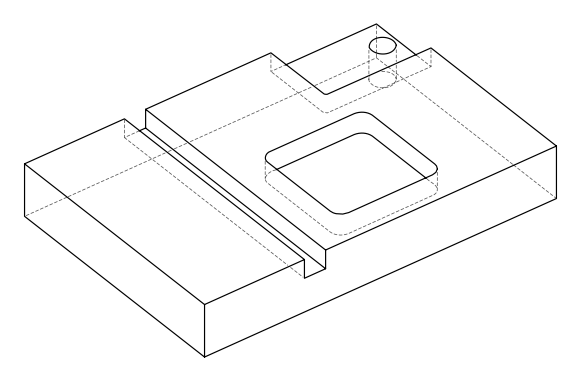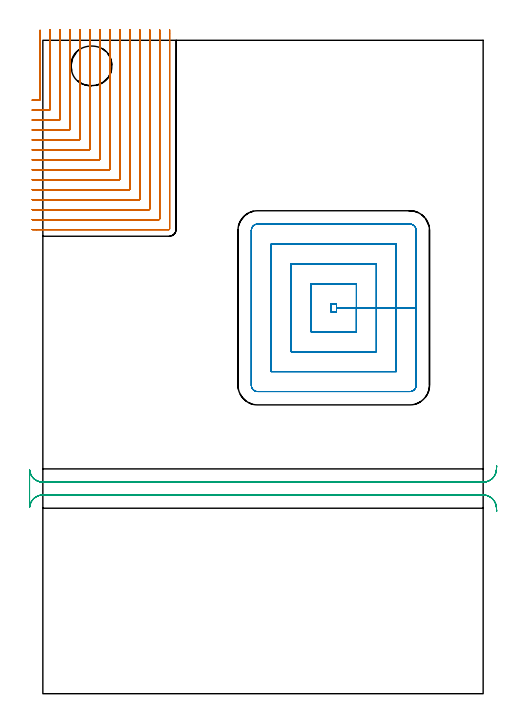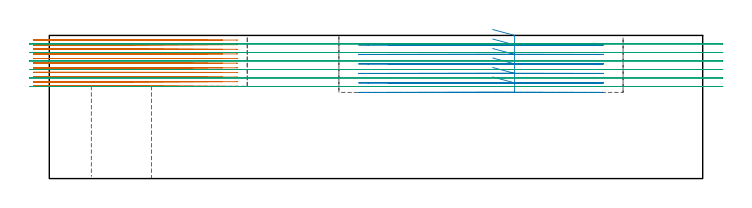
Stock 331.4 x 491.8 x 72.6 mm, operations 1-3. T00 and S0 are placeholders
(PLAN: 4 operations, 1 tool changes, 83.6 min)
(1 MILL_CORNER_NOTCH_RECTANGULAR | CORNER_NOTCH_RECTANGULAR | NXT0201_010 | Follow Part, ap 2.5, ae 75% | 52.49 min | 381870 mm3)
(2 MILL_RECTANGULAR_POCKET | POCKET_RECTANGULAR_STRAIGHT | UGT0201_136 | Follow Part, ap 5, ae 75% | 17.38 min | 603085 mm3)
(3 MILL_RECTANGULAR_SLOT | SLOT_RECTANGULAR | UGT0201_136 | Follow Part, ap 5, ae 75% | 9.17 min | 254035 mm3)
(4 MILL_THROUGH_HOLE_FROM_SOLID_MATERIAL | STEP1HOLE | UGT0201_136 | Circular | 4.58 min | 34210 mm3)
(TOOL NXT0201_010 | ENDMILL 10mm [2P460-1000-NA 1630] | D10 FL30 Z6)
(TOOL UGT0201_136 | Carbide End Mill 20.0 | D20 FL30 Z4)
(OP 1 MILL_CORNER_NOTCH_RECTANGULAR)
G17 G21 G94 G90
T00 M6
G54
G17 G0 G90 X-8. Y446.8 S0 M3
G43 Z82.6 H1
Z70.254
G94 G1 X-5. F250.
X-2.593 F500.
G3 X-2.1 Y447.293 R0.5
G1 Y496.338
Y499.338 F250.
G0 Z82.6
X-8. Y439.3
Z70.254
G1 X-5.
X4.907 F500.
G3 X5.4 Y439.793 R0.5
G1 Y496.8
Y499.8 F250.
G0 Z82.6
X-8. Y431.8
Z70.254
G1 X-5.
X12.406 F500.
G3 X12.9 Y432.294 R0.5
G1 Y496.8
Y499.8 F250.
G0 Z82.6
X-8. Y424.3
Z70.254
G1 X-5.
X19.906 F500.
G3 X20.4 Y424.794 R0.5
G1 Y496.8
Y499.8 F250.
G0 Z82.6
X-8. Y416.8
Z70.254
G1 X-5.
X27.406 F500.
G3 X27.9 Y417.294 R0.5
G1 Y496.8
Y499.8 F250.
G0 Z82.6
X-8. Y409.3
Z70.254
G1 X-5.
X34.906 F500.
G3 X35.4 Y409.795 R0.5
G1 Y496.8
Y499.8 F250.
G0 Z82.6
X-8. Y401.8
Z70.254
G1 X-5.
X42.405 F500.
G3 X42.9 Y402.295 R0.5
G1 Y496.8
Y499.8 F250.
G0 Z82.6
X-8. Y394.3
Z70.254
G1 X-5.
X49.905 F500.
G3 X50.4 Y394.795 R0.5
G1 Y496.8
Y499.8 F250.
G0 Z82.6
X-8. Y386.8
Z70.254
G1 X-5.
X57.405 F500.
G3 X57.9 Y387.295 R0.5
G1 Y496.8
Y499.8 F250.
G0 Z82.6
X-8. Y379.3
Z70.254
G1 X-5.
X64.904 F500.
G3 X65.4 Y379.796 R0.5
G1 Y496.8
Y499.8 F250.
G0 Z82.6
X-8. Y371.8
Z70.254
G1 X-5.
X72.404 F500.
G3 X72.9 Y372.296 R0.5
G1 Y496.8
Y499.8 F250.
G0 Z82.6
X-8. Y364.3
Z70.254
G1 X-5.
X79.904 F500.
G3 X80.4 Y364.796 R0.5
G1 Y496.8
Y499.8 F250.
G0 Z82.6
X-8. Y356.8
Z70.254
G1 X-5.
X87.404 F500.
G3 X87.9 Y357.296 R0.5
G1 Y496.8
Y499.8 F250.
G0 Z82.6
X-8. Y349.3
Z70.254
G1 X-5.
X94.904 F500.
G3 X95.4 Y349.796 R0.5
G1 Y496.8
Y499.8 F250.
G0 Z82.6
X-8. Y446.8
Z67.909
G1 X-5.
X-2.593 F500.
G3 X-2.1 Y447.293 R0.5
G1 Y496.338
Y499.338 F250.
G0 Z82.6
X-8. Y439.3
Z67.909
G1 X-5.
X4.907 F500.
G3 X5.4 Y439.793 R0.5
G1 Y496.8
Y499.8 F250.
G0 Z82.6
X-8. Y431.8
Z67.909
G1 X-5.
X12.406 F500.
G3 X12.9 Y432.294 R0.5
G1 Y496.8
Y499.8 F250.
G0 Z82.6
X-8. Y424.3
Z67.909
G1 X-5.
X19.906 F500.
G3 X20.4 Y424.794 R0.5
G1 Y496.8
Y499.8 F250.
G0 Z82.6
X-8. Y416.8
Z67.909
G1 X-5.
X27.406 F500.
G3 X27.9 Y417.294 R0.5
G1 Y496.8
Y499.8 F250.
G0 Z82.6
X-8. Y409.3
Z67.909
G1 X-5.
X34.906 F500.
G3 X35.4 Y409.795 R0.5
G1 Y496.8
Y499.8 F250.
G0 Z82.6
X-8. Y401.8
Z67.909
G1 X-5.
X42.405 F500.
G3 X42.9 Y402.295 R0.5
G1 Y496.8
Y499.8 F250.
G0 Z82.6
X-8. Y394.3
Z67.909
G1 X-5.
X49.905 F500.
G3 X50.4 Y394.795 R0.5
G1 Y496.8
Y499.8 F250.
G0 Z82.6
X-8. Y386.8
Z67.909
G1 X-5.
X57.405 F500.
G3 X57.9 Y387.295 R0.5
G1 Y496.8
Y499.8 F250.
G0 Z82.6
X-8. Y379.3
Z67.909
G1 X-5.
X64.904 F500.
G3 X65.4 Y379.796 R0.5
G1 Y496.8
Y499.8 F250.
G0 Z82.6
X-8. Y371.8
Z67.909
G1 X-5.
X72.404 F500.
G3 X72.9 Y372.296 R0.5
G1 Y496.8
Y499.8 F250.
G0 Z82.6
X-8. Y364.3
Z67.909
G1 X-5.
X79.904 F500.
G3 X80.4 Y364.796 R0.5
G1 Y496.8
Y499.8 F250.
G0 Z82.6
X-8. Y356.8
Z67.909
G1 X-5.
X87.404 F500.
G3 X87.9 Y357.296 R0.5
G1 Y496.8
Y499.8 F250.
G0 Z82.6
X-8. Y349.3
Z67.909
G1 X-5.
X94.904 F500.
G3 X95.4 Y349.796 R0.5
G1 Y496.8
Y499.8 F250.
G0 Z82.6
X-8. Y446.8
Z65.564
G1 X-5.
X-2.593 F500.
G3 X-2.1 Y447.293 R0.5
G1 Y496.338
Y499.338 F250.
G0 Z82.6
X-8. Y439.3
Z65.564
G1 X-5.
X4.907 F500.
G3 X5.4 Y439.793 R0.5
G1 Y496.8
Y499.8 F250.
G0 Z82.6
X-8. Y431.8
Z65.564
G1 X-5.
X12.406 F500.
G3 X12.9 Y432.294 R0.5
G1 Y496.8
Y499.8 F250.
G0 Z82.6
X-8. Y424.3
Z65.564
G1 X-5.
X19.906 F500.
G3 X20.4 Y424.794 R0.5
G1 Y496.8
Y499.8 F250.
G0 Z82.6
X-8. Y416.8
Z65.564
G1 X-5.
X27.406 F500.
G3 X27.9 Y417.294 R0.5
G1 Y496.8
Y499.8 F250.
G0 Z82.6
X-8. Y409.3
Z65.564
G1 X-5.
X34.906 F500.
G3 X35.4 Y409.795 R0.5
G1 Y496.8
Y499.8 F250.
G0 Z82.6
X-8. Y401.8
Z65.564
G1 X-5.
X42.405 F500.
G3 X42.9 Y402.295 R0.5
G1 Y496.8
Y499.8 F250.
G0 Z82.6
X-8. Y394.3
Z65.564
G1 X-5.
X49.905 F500.
G3 X50.4 Y394.795 R0.5
G1 Y496.8
Y499.8 F250.
G0 Z82.6
X-8. Y386.8
Z65.564
G1 X-5.
X57.405 F500.
G3 X57.9 Y387.295 R0.5
G1 Y496.8
Y499.8 F250.
G0 Z82.6
X-8. Y379.3
Z65.564
G1 X-5.
X64.904 F500.
G3 X65.4 Y379.796 R0.5
G1 Y496.8
Y499.8 F250.
G0 Z82.6
X-8. Y371.8
Z65.564
G1 X-5.
X72.404 F500.
G3 X72.9 Y372.296 R0.5
G1 Y496.8
Y499.8 F250.
G0 Z82.6
X-8. Y364.3
Z65.564
G1 X-5.
X79.904 F500.
G3 X80.4 Y364.796 R0.5
G1 Y496.8
Y499.8 F250.
G0 Z82.6
X-8. Y356.8
Z65.564
G1 X-5.
X87.404 F500.
G3 X87.9 Y357.296 R0.5
G1 Y496.8
Y499.8 F250.
G0 Z82.6
X-8. Y349.3
Z65.564
G1 X-5.
X94.904 F500.
G3 X95.4 Y349.796 R0.5
G1 Y496.8
Y499.8 F250.
G0 Z82.6
X-8. Y446.8
Z63.218
G1 X-5.
X-2.593 F500.
G3 X-2.1 Y447.293 R0.5
G1 Y496.338
Y499.338 F250.
G0 Z82.6
X-8. Y439.3
Z63.218
G1 X-5.
X4.907 F500.
G3 X5.4 Y439.793 R0.5
G1 Y496.8
Y499.8 F250.
G0 Z82.6
X-8. Y431.8
Z63.218
G1 X-5.
X12.406 F500.
G3 X12.9 Y432.294 R0.5
G1 Y496.8
Y499.8 F250.
G0 Z82.6
X-8. Y424.3
Z63.218
G1 X-5.
X19.906 F500.
G3 X20.4 Y424.794 R0.5
G1 Y496.8
Y499.8 F250.
G0 Z82.6
X-8. Y416.8
Z63.218
G1 X-5.
X27.406 F500.
G3 X27.9 Y417.294 R0.5
G1 Y496.8
Y499.8 F250.
G0 Z82.6
X-8. Y409.3
Z63.218
G1 X-5.
X34.906 F500.
G3 X35.4 Y409.795 R0.5
G1 Y496.8
Y499.8 F250.
G0 Z82.6
X-8. Y401.8
Z63.218
G1 X-5.
X42.405 F500.
G3 X42.9 Y402.295 R0.5
G1 Y496.8
Y499.8 F250.
G0 Z82.6
X-8. Y394.3
Z63.218
G1 X-5.
X49.905 F500.
G3 X50.4 Y394.795 R0.5
G1 Y496.8
Y499.8 F250.
G0 Z82.6
X-8. Y386.8
Z63.218
G1 X-5.
X57.405 F500.
G3 X57.9 Y387.295 R0.5
G1 Y496.8
Y499.8 F250.
G0 Z82.6
X-8. Y379.3
Z63.218
G1 X-5.
X64.904 F500.
G3 X65.4 Y379.796 R0.5
G1 Y496.8
Y499.8 F250.
G0 Z82.6
X-8. Y371.8
Z63.218
G1 X-5.
X72.404 F500.
G3 X72.9 Y372.296 R0.5
G1 Y496.8
Y499.8 F250.
G0 Z82.6
X-8. Y364.3
Z63.218
G1 X-5.
X79.904 F500.
G3 X80.4 Y364.796 R0.5
G1 Y496.8
Y499.8 F250.
G0 Z82.6
X-8. Y356.8
Z63.218
G1 X-5.
X87.404 F500.
G3 X87.9 Y357.296 R0.5
G1 Y496.8
Y499.8 F250.
G0 Z82.6
X-8. Y349.3
Z63.218
G1 X-5.
X94.904 F500.
G3 X95.4 Y349.796 R0.5
G1 Y496.8
Y499.8 F250.
G0 Z82.6
X-8. Y446.8
Z60.873
G1 X-5.
X-2.593 F500.
G3 X-2.1 Y447.293 R0.5
G1 Y496.338
Y499.338 F250.
G0 Z82.6
X-8. Y439.3
Z60.873
G1 X-5.
X4.907 F500.
G3 X5.4 Y439.793 R0.5
G1 Y496.8
Y499.8 F250.
G0 Z82.6
X-8. Y431.8
Z60.873
G1 X-5.
X12.406 F500.
G3 X12.9 Y432.294 R0.5
G1 Y496.8
Y499.8 F250.
G0 Z82.6
X-8. Y424.3
Z60.873
G1 X-5.
X19.906 F500.
G3 X20.4 Y424.794 R0.5
G1 Y496.8
Y499.8 F250.
G0 Z82.6
X-8. Y416.8
Z60.873
G1 X-5.
X27.406 F500.
G3 X27.9 Y417.294 R0.5
G1 Y496.8
Y499.8 F250.
G0 Z82.6
X-8. Y409.3
Z60.873
G1 X-5.
X34.906 F500.
G3 X35.4 Y409.795 R0.5
G1 Y496.8
Y499.8 F250.
G0 Z82.6
X-8. Y401.8
Z60.873
G1 X-5.
X42.405 F500.
G3 X42.9 Y402.295 R0.5
G1 Y496.8
Y499.8 F250.
G0 Z82.6
X-8. Y394.3
Z60.873
G1 X-5.
X49.905 F500.
G3 X50.4 Y394.795 R0.5
G1 Y496.8
Y499.8 F250.
G0 Z82.6
X-8. Y386.8
Z60.873
G1 X-5.
X57.405 F500.
G3 X57.9 Y387.295 R0.5
G1 Y496.8
Y499.8 F250.
G0 Z82.6
X-8. Y379.3
Z60.873
G1 X-5.
X64.904 F500.
G3 X65.4 Y379.796 R0.5
G1 Y496.8
Y499.8 F250.
G0 Z82.6
X-8. Y371.8
Z60.873
G1 X-5.
X72.404 F500.
G3 X72.9 Y372.296 R0.5
G1 Y496.8
Y499.8 F250.
G0 Z82.6
X-8. Y364.3
Z60.873
G1 X-5.
X79.904 F500.
G3 X80.4 Y364.796 R0.5
G1 Y496.8
Y499.8 F250.
G0 Z82.6
X-8. Y356.8
Z60.873
G1 X-5.
X87.404 F500.
G3 X87.9 Y357.296 R0.5
G1 Y496.8
Y499.8 F250.
G0 Z82.6
X-8. Y349.3
Z60.873
G1 X-5.
X94.904 F500.
G3 X95.4 Y349.796 R0.5
G1 Y496.8
Y499.8 F250.
G0 Z82.6
X-8. Y446.8
Z58.527
G1 X-5.
X-2.593 F500.
G3 X-2.1 Y447.293 R0.5
G1 Y496.338
Y499.338 F250.
G0 Z82.6
X-8. Y439.3
Z58.527
G1 X-5.
X4.907 F500.
G3 X5.4 Y439.793 R0.5
G1 Y496.8
Y499.8 F250.
G0 Z82.6
X-8. Y431.8
Z58.527
G1 X-5.
X12.406 F500.
G3 X12.9 Y432.294 R0.5
G1 Y496.8
Y499.8 F250.
G0 Z82.6
X-8. Y424.3
Z58.527
G1 X-5.
X19.906 F500.
G3 X20.4 Y424.794 R0.5
G1 Y496.8
Y499.8 F250.
G0 Z82.6
X-8. Y416.8
Z58.527
G1 X-5.
X27.406 F500.
G3 X27.9 Y417.294 R0.5
G1 Y496.8
Y499.8 F250.
G0 Z82.6
X-8. Y409.3
Z58.527
G1 X-5.
X34.906 F500.
G3 X35.4 Y409.795 R0.5
G1 Y496.8
Y499.8 F250.
G0 Z82.6
X-8. Y401.8
Z58.527
G1 X-5.
X42.405 F500.
G3 X42.9 Y402.295 R0.5
G1 Y496.8
Y499.8 F250.
G0 Z82.6
X-8. Y394.3
Z58.527
G1 X-5.
X49.905 F500.
G3 X50.4 Y394.795 R0.5
G1 Y496.8
Y499.8 F250.
G0 Z82.6
X-8. Y386.8
Z58.527
G1 X-5.
X57.405 F500.
G3 X57.9 Y387.295 R0.5
G1 Y496.8
Y499.8 F250.
G0 Z82.6
X-8. Y379.3
Z58.527
G1 X-5.
X64.904 F500.
G3 X65.4 Y379.796 R0.5
G1 Y496.8
Y499.8 F250.
G0 Z82.6
X-8. Y371.8
Z58.527
G1 X-5.
X72.404 F500.
G3 X72.9 Y372.296 R0.5
G1 Y496.8
Y499.8 F250.
G0 Z82.6
X-8. Y364.3
Z58.527
G1 X-5.
X79.904 F500.
G3 X80.4 Y364.796 R0.5
G1 Y496.8
Y499.8 F250.
G0 Z82.6
X-8. Y356.8
Z58.527
G1 X-5.
X87.404 F500.
G3 X87.9 Y357.296 R0.5
G1 Y496.8
Y499.8 F250.
G0 Z82.6
X-8. Y349.3
Z58.527
G1 X-5.
X94.904 F500.
G3 X95.4 Y349.796 R0.5
G1 Y496.8
Y499.8 F250.
G0 Z82.6
X-8. Y446.8
Z56.182
G1 X-5.
X-2.593 F500.
G3 X-2.1 Y447.293 R0.5
G1 Y496.338
Y499.338 F250.
G0 Z82.6
X-8. Y439.3
Z56.182
G1 X-5.
X4.907 F500.
G3 X5.4 Y439.793 R0.5
G1 Y496.8
Y499.8 F250.
G0 Z82.6
X-8. Y431.8
Z56.182
G1 X-5.
X12.406 F500.
G3 X12.9 Y432.294 R0.5
G1 Y496.8
Y499.8 F250.
G0 Z82.6
X-8. Y424.3
Z56.182
G1 X-5.
X19.906 F500.
G3 X20.4 Y424.794 R0.5
G1 Y496.8
Y499.8 F250.
G0 Z82.6
X-8. Y416.8
Z56.182
G1 X-5.
X27.406 F500.
G3 X27.9 Y417.294 R0.5
G1 Y496.8
Y499.8 F250.
G0 Z82.6
X-8. Y409.3
Z56.182
G1 X-5.
X34.906 F500.
G3 X35.4 Y409.795 R0.5
G1 Y496.8
Y499.8 F250.
G0 Z82.6
X-8. Y401.8
Z56.182
G1 X-5.
X42.405 F500.
G3 X42.9 Y402.295 R0.5
G1 Y496.8
Y499.8 F250.
G0 Z82.6
X-8. Y394.3
Z56.182
G1 X-5.
X49.905 F500.
G3 X50.4 Y394.795 R0.5
G1 Y496.8
Y499.8 F250.
G0 Z82.6
X-8. Y386.8
Z56.182
G1 X-5.
X57.405 F500.
G3 X57.9 Y387.295 R0.5
G1 Y496.8
Y499.8 F250.
G0 Z82.6
X-8. Y379.3
Z56.182
G1 X-5.
X64.904 F500.
G3 X65.4 Y379.796 R0.5
G1 Y496.8
Y499.8 F250.
G0 Z82.6
X-8. Y371.8
Z56.182
G1 X-5.
X72.404 F500.
G3 X72.9 Y372.296 R0.5
G1 Y496.8
Y499.8 F250.
G0 Z82.6
X-8. Y364.3
Z56.182
G1 X-5.
X79.904 F500.
G3 X80.4 Y364.796 R0.5
G1 Y496.8
Y499.8 F250.
G0 Z82.6
X-8. Y356.8
Z56.182
G1 X-5.
X87.404 F500.
G3 X87.9 Y357.296 R0.5
G1 Y496.8
Y499.8 F250.
G0 Z82.6
X-8. Y349.3
Z56.182
G1 X-5.
X94.904 F500.
G3 X95.4 Y349.796 R0.5
G1 Y496.8
Y499.8 F250.
G0 Z82.6
X-8. Y446.8
Z53.836
G1 X-5.
X-2.593 F500.
G3 X-2.1 Y447.293 R0.5
G1 Y496.338
Y499.338 F250.
G0 Z82.6
X-8. Y439.3
Z53.836
G1 X-5.
X4.907 F500.
G3 X5.4 Y439.793 R0.5
G1 Y496.8
Y499.8 F250.
G0 Z82.6
X-8. Y431.8
Z53.836
G1 X-5.
X12.406 F500.
G3 X12.9 Y432.294 R0.5
G1 Y496.8
Y499.8 F250.
G0 Z82.6
X-8. Y424.3
Z53.836
G1 X-5.
X19.906 F500.
G3 X20.4 Y424.794 R0.5
G1 Y496.8
Y499.8 F250.
G0 Z82.6
X-8. Y416.8
Z53.836
G1 X-5.
X27.406 F500.
G3 X27.9 Y417.294 R0.5
G1 Y496.8
Y499.8 F250.
G0 Z82.6
X-8. Y409.3
Z53.836
G1 X-5.
X34.906 F500.
G3 X35.4 Y409.795 R0.5
G1 Y496.8
Y499.8 F250.
G0 Z82.6
X-8. Y401.8
Z53.836
G1 X-5.
X42.405 F500.
G3 X42.9 Y402.295 R0.5
G1 Y496.8
Y499.8 F250.
G0 Z82.6
X-8. Y394.3
Z53.836
G1 X-5.
X49.905 F500.
G3 X50.4 Y394.795 R0.5
G1 Y496.8
Y499.8 F250.
G0 Z82.6
X-8. Y386.8
Z53.836
G1 X-5.
X57.405 F500.
G3 X57.9 Y387.295 R0.5
G1 Y496.8
Y499.8 F250.
G0 Z82.6
X-8. Y379.3
Z53.836
G1 X-5.
X64.904 F500.
G3 X65.4 Y379.796 R0.5
G1 Y496.8
Y499.8 F250.
G0 Z82.6
X-8. Y371.8
Z53.836
G1 X-5.
X72.404 F500.
G3 X72.9 Y372.296 R0.5
G1 Y496.8
Y499.8 F250.
G0 Z82.6
X-8. Y364.3
Z53.836
G1 X-5.
X79.904 F500.
G3 X80.4 Y364.796 R0.5
G1 Y496.8
Y499.8 F250.
G0 Z82.6
X-8. Y356.8
Z53.836
G1 X-5.
X87.404 F500.
G3 X87.9 Y357.296 R0.5
G1 Y496.8
Y499.8 F250.
G0 Z82.6
X-8. Y349.3
Z53.836
G1 X-5.
X94.904 F500.
G3 X95.4 Y349.796 R0.5
G1 Y496.8
Y499.8 F250.
G0 Z82.6
X-8. Y446.8
Z51.491
G1 X-5.
X-2.593 F500.
G3 X-2.1 Y447.293 R0.5
G1 Y496.338
Y499.338 F250.
G0 Z82.6
X-8. Y439.3
Z51.491
G1 X-5.
X4.907 F500.
G3 X5.4 Y439.793 R0.5
G1 Y496.8
Y499.8 F250.
G0 Z82.6
X-8. Y431.8
Z51.491
G1 X-5.
X12.406 F500.
G3 X12.9 Y432.294 R0.5
G1 Y496.8
Y499.8 F250.
G0 Z82.6
X-8. Y424.3
Z51.491
G1 X-5.
X19.906 F500.
G3 X20.4 Y424.794 R0.5
G1 Y496.8
Y499.8 F250.
G0 Z82.6
X-8. Y416.8
Z51.491
G1 X-5.
X27.406 F500.
G3 X27.9 Y417.294 R0.5
G1 Y496.8
Y499.8 F250.
G0 Z82.6
X-8. Y409.3
Z51.491
G1 X-5.
X34.906 F500.
G3 X35.4 Y409.795 R0.5
G1 Y496.8
Y499.8 F250.
G0 Z82.6
X-8. Y401.8
Z51.491
G1 X-5.
X42.405 F500.
G3 X42.9 Y402.295 R0.5
G1 Y496.8
Y499.8 F250.
G0 Z82.6
X-8. Y394.3
Z51.491
G1 X-5.
X49.905 F500.
G3 X50.4 Y394.795 R0.5
G1 Y496.8
Y499.8 F250.
G0 Z82.6
X-8. Y386.8
Z51.491
G1 X-5.
X57.405 F500.
G3 X57.9 Y387.295 R0.5
G1 Y496.8
Y499.8 F250.
G0 Z82.6
X-8. Y379.3
Z51.491
G1 X-5.
X64.904 F500.
G3 X65.4 Y379.796 R0.5
G1 Y496.8
Y499.8 F250.
G0 Z82.6
X-8. Y371.8
Z51.491
G1 X-5.
X72.404 F500.
G3 X72.9 Y372.296 R0.5
G1 Y496.8
Y499.8 F250.
G0 Z82.6
X-8. Y364.3
Z51.491
G1 X-5.
X79.904 F500.
G3 X80.4 Y364.796 R0.5
G1 Y496.8
Y499.8 F250.
G0 Z82.6
X-8. Y356.8
Z51.491
G1 X-5.
X87.404 F500.
G3 X87.9 Y357.296 R0.5
G1 Y496.8
Y499.8 F250.
G0 Z82.6
X-8. Y349.3
Z51.491
G1 X-5.
X94.904 F500.
G3 X95.4 Y349.796 R0.5
G1 Y496.8
Y499.8 F250.
G0 Z82.6
X-8. Y446.8
Z49.145
G1 X-5.
X-2.593 F500.
G3 X-2.1 Y447.293 R0.5
G1 Y496.338
Y499.338 F250.
G0 Z82.6
X-8. Y439.3
Z49.145
G1 X-5.
X4.907 F500.
G3 X5.4 Y439.793 R0.5
G1 Y496.8
Y499.8 F250.
G0 Z82.6
X-8. Y431.8
Z49.145
G1 X-5.
X12.406 F500.
G3 X12.9 Y432.294 R0.5
G1 Y496.8
Y499.8 F250.
G0 Z82.6
X-8. Y424.3
Z49.145
G1 X-5.
X19.906 F500.
G3 X20.4 Y424.794 R0.5
G1 Y496.8
Y499.8 F250.
G0 Z82.6
X-8. Y416.8
Z49.145
G1 X-5.
X27.406 F500.
G3 X27.9 Y417.294 R0.5
G1 Y496.8
Y499.8 F250.
G0 Z82.6
X-8. Y409.3
Z49.145
G1 X-5.
X34.906 F500.
G3 X35.4 Y409.795 R0.5
G1 Y496.8
Y499.8 F250.
G0 Z82.6
X-8. Y401.8
Z49.145
G1 X-5.
X42.405 F500.
G3 X42.9 Y402.295 R0.5
G1 Y496.8
Y499.8 F250.
G0 Z82.6
X-8. Y394.3
Z49.145
G1 X-5.
X49.905 F500.
G3 X50.4 Y394.795 R0.5
G1 Y496.8
Y499.8 F250.
G0 Z82.6
X-8. Y386.8
Z49.145
G1 X-5.
X57.405 F500.
G3 X57.9 Y387.295 R0.5
G1 Y496.8
Y499.8 F250.
G0 Z82.6
X-8. Y379.3
Z49.145
G1 X-5.
X64.904 F500.
G3 X65.4 Y379.796 R0.5
G1 Y496.8
Y499.8 F250.
G0 Z82.6
X-8. Y371.8
Z49.145
G1 X-5.
X72.404 F500.
G3 X72.9 Y372.296 R0.5
G1 Y496.8
Y499.8 F250.
G0 Z82.6
X-8. Y364.3
Z49.145
G1 X-5.
X79.904 F500.
G3 X80.4 Y364.796 R0.5
G1 Y496.8
Y499.8 F250.
G0 Z82.6
X-8. Y356.8
Z49.145
G1 X-5.
X87.404 F500.
G3 X87.9 Y357.296 R0.5
G1 Y496.8
Y499.8 F250.
G0 Z82.6
X-8. Y349.3
Z49.145
G1 X-5.
X94.904 F500.
G3 X95.4 Y349.796 R0.5
G1 Y496.8
Y499.8 F250.
G0 Z82.6
X-8. Y446.8
Z46.8
G1 X-5.
X-2.593 F500.
G3 X-2.1 Y447.293 R0.5
G1 Y496.338
Y499.338 F250.
G0 Z82.6
X-8. Y439.3
Z46.8
G1 X-5.
X4.907 F500.
G3 X5.4 Y439.793 R0.5
G1 Y496.8
Y499.8 F250.
G0 Z82.6
X-8. Y431.8
Z46.8
G1 X-5.
X12.406 F500.
G3 X12.9 Y432.294 R0.5
G1 Y496.8
Y499.8 F250.
G0 Z82.6
X-8. Y424.3
Z46.8
G1 X-5.
X19.906 F500.
G3 X20.4 Y424.794 R0.5
G1 Y496.8
Y499.8 F250.
G0 Z82.6
X-8. Y416.8
Z46.8
G1 X-5.
X27.406 F500.
G3 X27.9 Y417.294 R0.5
G1 Y496.8
Y499.8 F250.
G0 Z82.6
X-8. Y409.3
Z46.8
G1 X-5.
X34.906 F500.
G3 X35.4 Y409.795 R0.5
G1 Y496.8
Y499.8 F250.
G0 Z82.6
X-8. Y401.8
Z46.8
G1 X-5.
X42.405 F500.
G3 X42.9 Y402.295 R0.5
G1 Y496.8
Y499.8 F250.
G0 Z82.6
X-8. Y394.3
Z46.8
G1 X-5.
X49.905 F500.
G3 X50.4 Y394.795 R0.5
G1 Y496.8
Y499.8 F250.
G0 Z82.6
X-8. Y386.8
Z46.8
G1 X-5.
X57.405 F500.
G3 X57.9 Y387.295 R0.5
G1 Y496.8
Y499.8 F250.
G0 Z82.6
X-8. Y379.3
Z46.8
G1 X-5.
X64.904 F500.
G3 X65.4 Y379.796 R0.5
G1 Y496.8
Y499.8 F250.
G0 Z82.6
X-8. Y371.8
Z46.8
G1 X-5.
X72.404 F500.
G3 X72.9 Y372.296 R0.5
G1 Y496.8
Y499.8 F250.
G0 Z82.6
X-8. Y364.3
Z46.8
G1 X-5.
X79.904 F500.
G3 X80.4 Y364.796 R0.5
G1 Y496.8
Y499.8 F250.
G0 Z82.6
X-8. Y356.8
Z46.8
G1 X-5.
X87.404 F500.
G3 X87.9 Y357.296 R0.5
G1 Y496.8
Y499.8 F250.
G0 Z82.6
X-8. Y349.3
Z46.8
G1 X-5.
X94.904 F500.
G3 X95.4 Y349.796 R0.5
G1 Y496.8
Y499.8 F250.
G0 Z82.6
M5
M2
(OP 2 MILL_RECTANGULAR_POCKET)
G17 G21 G94 G90
T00 M6
G54
G17 G0 G90 X224.878 Y272.4 S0 M3
G43 Z82.6 H0
Z75.6
G94 G1 X236. Z72.62 F250.
Y290.45 Z67.783
X221.
Y293.5 F500.
X216.9
Y287.4
X221.
Y290.45
X236.
Y308.5
X201.9
Y272.4
X236.
Y290.45
X251.
Y323.5
X186.9
Y257.4
X251.
Y290.45
X266.
Y338.5
X171.9
Y242.4
X266.
Y290.45
X281.
Y348.7
G3 X276.2 Y353.5 R4.8
G1 X161.7
G3 X156.9 Y348.7 R4.8
G1 Y232.2
G3 X161.7 Y227.4 R4.8
G1 X276.2
G3 X281. Y232.2 R4.8
G1 Y290.45
Y291.45
G0 X224.878 Y272.4 Z70.783
G1 X236. Z67.803 F250.
Y290.45 Z62.967
X221.
Y293.5 F500.
X216.9
Y287.4
X221.
Y290.45
X236.
Y308.5
X201.9
Y272.4
X236.
Y290.45
X251.
Y323.5
X186.9
Y257.4
X251.
Y290.45
X266.
Y338.5
X171.9
Y242.4
X266.
Y290.45
X281.
Y348.7
G3 X276.2 Y353.5 R4.8
G1 X161.7
G3 X156.9 Y348.7 R4.8
G1 Y232.2
G3 X161.7 Y227.4 R4.8
G1 X276.2
G3 X281. Y232.2 R4.8
G1 Y290.45
Y291.45
G0 X224.878 Y272.4 Z65.967
G1 X236. Z62.986 F250.
Y290.45 Z58.15
X221.
Y293.5 F500.
X216.9
Y287.4
X221.
Y290.45
X236.
Y308.5
X201.9
Y272.4
X236.
Y290.45
X251.
Y323.5
X186.9
Y257.4
X251.
Y290.45
X266.
Y338.5
X171.9
Y242.4
X266.
Y290.45
X281.
Y348.7
G3 X276.2 Y353.5 R4.8
G1 X161.7
G3 X156.9 Y348.7 R4.8
G1 Y232.2
G3 X161.7 Y227.4 R4.8
G1 X276.2
G3 X281. Y232.2 R4.8
G1 Y290.45
Y291.45
G0 X224.878 Y272.4 Z61.15
G1 X236. Z58.17 F250.
Y290.45 Z53.333
X221.
Y293.5 F500.
X216.9
Y287.4
X221.
Y290.45
X236.
Y308.5
X201.9
Y272.4
X236.
Y290.45
X251.
Y323.5
X186.9
Y257.4
X251.
Y290.45
X266.
Y338.5
X171.9
Y242.4
X266.
Y290.45
X281.
Y348.7
G3 X276.2 Y353.5 R4.8
G1 X161.7
G3 X156.9 Y348.7 R4.8
G1 Y232.2
G3 X161.7 Y227.4 R4.8
G1 X276.2
G3 X281. Y232.2 R4.8
G1 Y290.45
Y291.45
G0 X224.878 Y272.4 Z56.333
G1 X236. Z53.353 F250.
Y290.45 Z48.517
X221.
Y293.5 F500.
X216.9
Y287.4
X221.
Y290.45
X236.
Y308.5
X201.9
Y272.4
X236.
Y290.45
X251.
Y323.5
X186.9
Y257.4
X251.
Y290.45
X266.
Y338.5
X171.9
Y242.4
X266.
Y290.45
X281.
Y348.7
G3 X276.2 Y353.5 R4.8
G1 X161.7
G3 X156.9 Y348.7 R4.8
G1 Y232.2
G3 X161.7 Y227.4 R4.8
G1 X276.2
G3 X281. Y232.2 R4.8
G1 Y290.45
Y291.45
G0 X224.878 Y272.4 Z51.517
G1 X236. Z48.536 F250.
Y290.45 Z43.7
X221.
Y293.5 F500.
X216.9
Y287.4
X221.
Y290.45
X236.
Y308.5
X201.9
Y272.4
X236.
Y290.45
X251.
Y323.5
X186.9
Y257.4
X251.
Y290.45
X266.
Y338.5
X171.9
Y242.4
X266.
Y290.45
X281.
Y348.7
G3 X276.2 Y353.5 R4.8
G1 X161.7
G3 X156.9 Y348.7 R4.8
G1 Y232.2
G3 X161.7 Y227.4 R4.8
G1 X276.2
G3 X281. Y232.2 R4.8
G1 Y290.45
Y291.45
G0 Z82.6
M5
M2
(OP 3 MILL_RECTANGULAR_SLOT)
G17 G21 G94 G90
T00 M6
G54
G17 G0 G90 X341.602 Y171.417 S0 M3
G43 Z82.6 H0
Z68.283
G94 G1 X341.37 Y168.426 F250.
G2 X331.4 Y159.2 R10. F500.
G1 X0.
G2 X-9.97 Y168.426 R10.
G1 X-10.
Y140.374
X-9.97
G2 X0. Y149.6 R10.
G1 X331.4
G2 X341.37 Y140.374 R10.
G1 X341.602 Y137.383 F250.
G0 Y171.417 Z63.967
G1 X341.37 Y168.426
G2 X331.4 Y159.2 R10. F500.
G1 X0.
G2 X-9.97 Y168.426 R10.
G1 X-10.
Y140.374
X-9.97
G2 X0. Y149.6 R10.
G1 X331.4
G2 X341.37 Y140.374 R10.
G1 X341.602 Y137.383 F250.
G0 Y171.417 Z59.65
G1 X341.37 Y168.426
G2 X331.4 Y159.2 R10. F500.
G1 X0.
G2 X-9.97 Y168.426 R10.
G1 X-10.
Y140.374
X-9.97
G2 X0. Y149.6 R10.
G1 X331.4
G2 X341.37 Y140.374 R10.
G1 X341.602 Y137.383 F250.
G0 Y171.417 Z55.333
G1 X341.37 Y168.426
G2 X331.4 Y159.2 R10. F500.
G1 X0.
G2 X-9.97 Y168.426 R10.
G1 X-10.
Y140.374
X-9.97
G2 X0. Y149.6 R10.
G1 X331.4
G2 X341.37 Y140.374 R10.
G1 X341.602 Y137.383 F250.
G0 Y171.417 Z51.017
G1 X341.37 Y168.426
G2 X331.4 Y159.2 R10. F500.
G1 X0.
G2 X-9.97 Y168.426 R10.
G1 X-10.
Y140.374
X-9.97
G2 X0. Y149.6 R10.
G1 X331.4
G2 X341.37 Y140.374 R10.
G1 X341.602 Y137.383 F250.
G0 Y171.417 Z46.7
G1 X341.37 Y168.426
G2 X331.4 Y159.2 R10. F500.
G1 X0.
G2 X-9.97 Y168.426 R10.
G1 X-10.
Y140.374
X-9.97
G2 X0. Y149.6 R10.
G1 X331.4
G2 X341.37 Y140.374 R10.
G1 X341.602 Y137.383 F250.
G0 Z82.6
M5
M2
